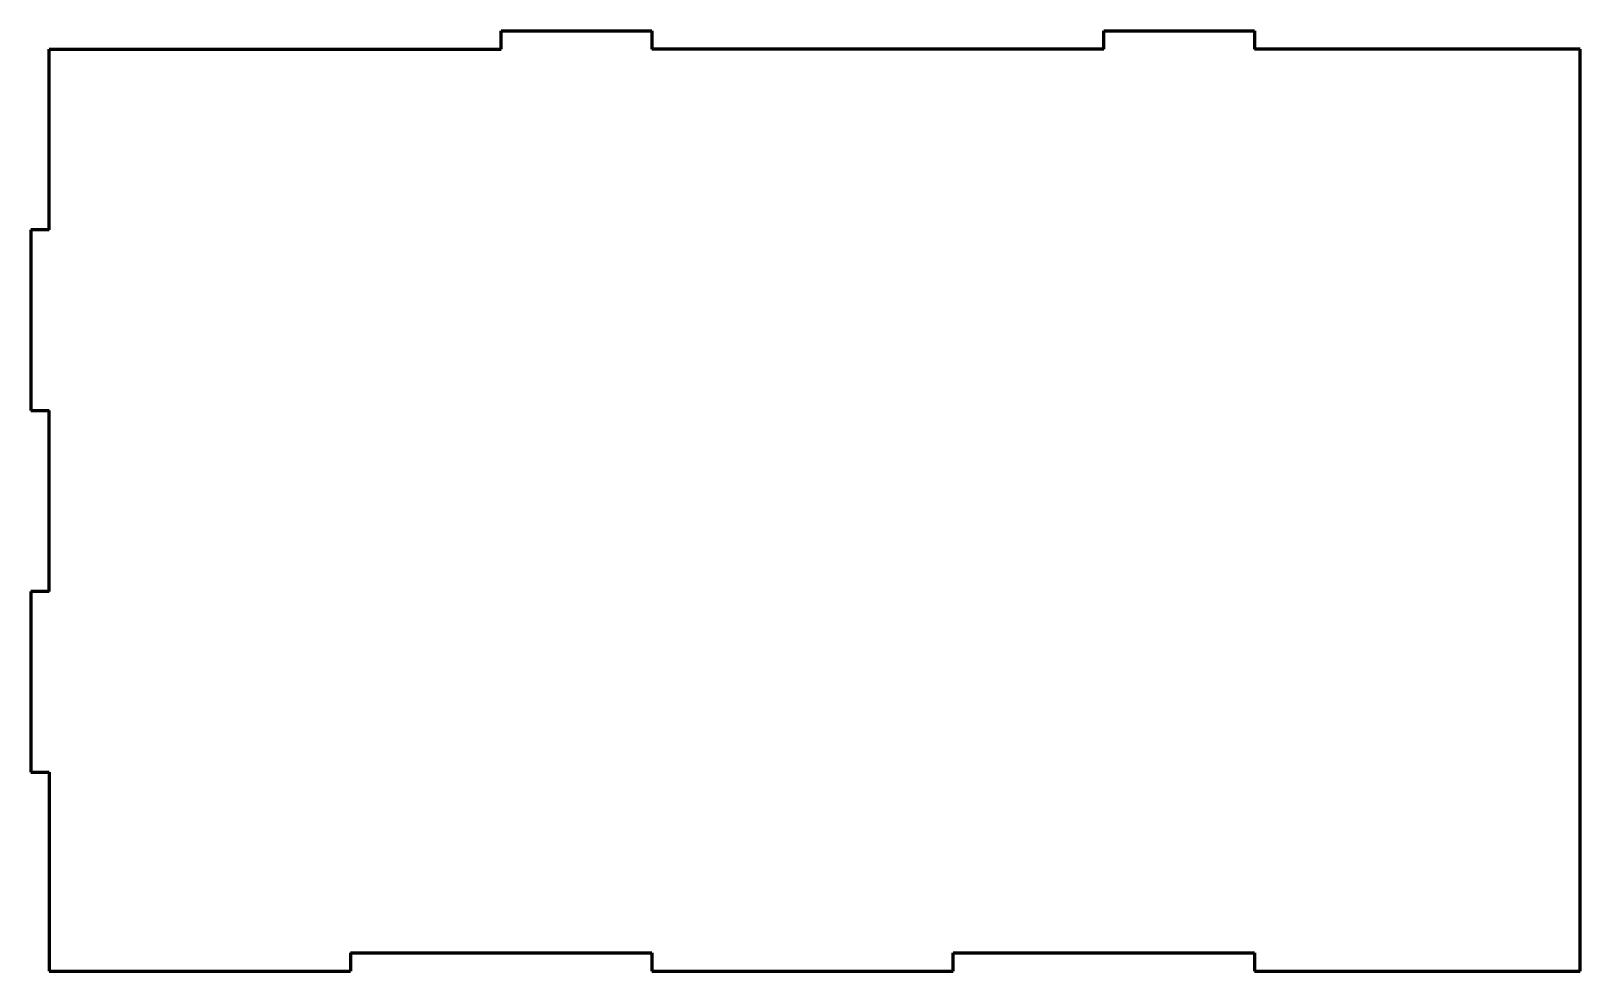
# Model space of a CAD drawing. Header units: millimetres. Extents: x 1 to 258, y 1 to 157.
import ezdxf

# ---------------------------------------------------------------- set-up
doc = ezdxf.new("R2010")
doc.units = ezdxf.units.MM
doc.linetypes.add('K5LT32768', pattern=[0])
doc.linetypes.add('K5LT_BASIC', pattern=[0])
doc.layers.add('Системный слой', color=7, linetype='Continuous')

msp = doc.modelspace()

# ---------------------------------------------------------------- linework, layer by layer
at = {"color": 150, "linetype": 'K5LT32768', "lineweight": 60, "true_color": 0x0080ff}
for p, q in [((4, 124), (4, 154)), ((4, 154), (79, 154)), ((179, 154), (104, 154)), ((258, 154), (204, 154)), ((4, 64), (4, 94)), ((54, 4), (104, 4)), ((154, 4), (204, 4))]:
    msp.add_line(p, q, dxfattribs=at)
at = {"layer": 'Системный слой', "color": 150, "linetype": 'K5LT_BASIC', "lineweight": 60, "true_color": 0x0080ff}
for p, q in [((79, 154), (79, 157)), ((79, 157), (104, 157)), ((104, 157), (104, 154)), ((179, 154), (179, 157)), ((179, 157), (204, 157)), ((204, 157), (204, 154)), ((258, 1), (258, 154)), ((4, 124), (1, 124)), ((1, 124), (1, 94)), ((1, 94), (4, 94)), ((4, 64), (1, 64)), ((1, 64), (1, 34)), ((1, 34), (4, 34)), ((4, 34), (4, 1)), ((54, 4), (54, 1)), ((104, 4), (104, 1)), ((154, 1), (154, 4)), ((204, 4), (204, 1)), ((4, 1), (54, 1)), ((104, 1), (154, 1)), ((204, 1), (258, 1))]:
    msp.add_line(p, q, dxfattribs=at)

doc.saveas('drawing.dxf')
